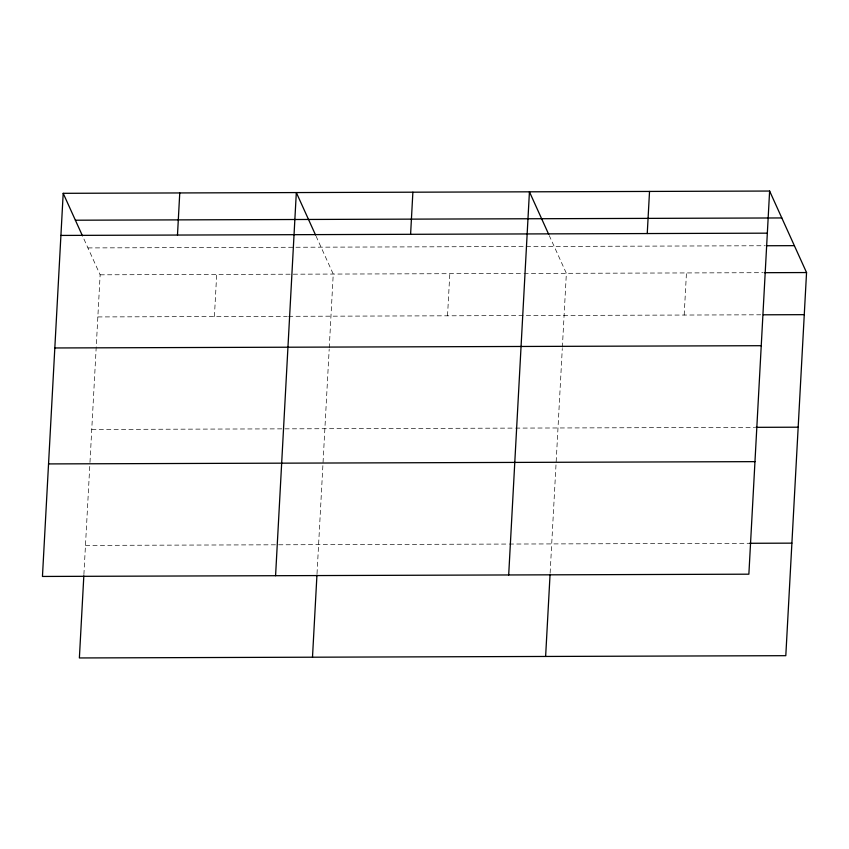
<?xml version="1.0" encoding="UTF-8"?>
<svg xmlns="http://www.w3.org/2000/svg" width="849" height="849" viewBox="0 0 849 849"><rect width="100%" height="100%" fill="white"/><g stroke="black" fill="none" stroke-linecap="round" stroke-linejoin="round"><path stroke-width="0.64" stroke-dasharray="4.25 3.18" d="M83.892 574.54L89.898 463.724M89.973 462.408L100.129 274.811L83.032 237.073M214.404 316.55L216.686 274.439M317.017 573.797L329.179 349.279M329.242 347.952L333.243 274.068L316.146 236.33M447.529 315.807L449.811 273.696M550.131 573.043L562.293 348.536M562.367 347.209L566.368 273.314L549.271 235.587M684.177 315.053L686.459 272.932M87.946 247.919L525.043 246.518M526.369 246.518L765.331 245.743M100.129 274.811L522.655 273.463M523.982 273.452L762.996 272.688M97.847 316.932L287.259 316.316M288.586 316.316L760.715 314.799M91.756 429.467L514.282 428.108M515.608 428.108L754.623 427.344M85.473 545.408L507.999 544.06M509.326 544.05L749.667 543.286"/><path stroke-width="1.27" d="M63.197 193.317L42.45 576.45L748.871 574.189L769.619 191.046L63.197 193.317L82.48 235.873M83.828 575.866L79.382 657.954L785.803 655.683L806.55 272.55L769.619 191.046M177.483 235.056L179.755 192.946M275.575 575.707L296.322 192.564L315.605 235.12M312.496 657.2L316.942 575.113M410.598 234.313L412.879 192.192M508.689 574.953L529.436 191.821L548.719 234.377M545.62 656.457L550.067 574.37M647.246 233.549L649.527 191.439M75.391 220.209L781.812 217.949M60.916 235.428L767.337 233.167M766.647 245.743L794.367 245.658M764.323 272.688L806.55 272.55M763.357 314.799L804.268 314.661M54.824 347.963L761.245 345.702M755.939 427.334L798.177 427.196M48.542 463.915L754.963 461.644M749.667 543.286L791.894 543.148"/></g></svg>
